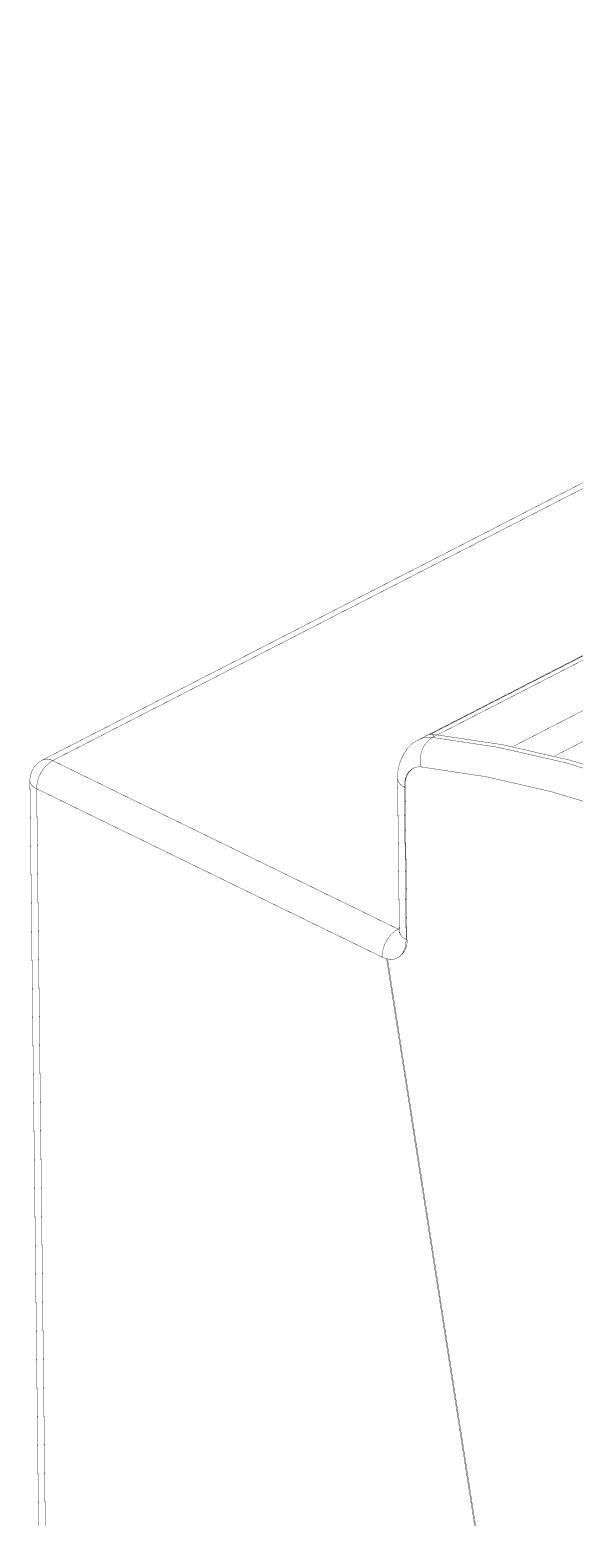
# Model space of a CAD drawing. Header units: inches. Extents: x 0 to 35.2, y -0.7 to 15.9.
# Drawn here: x 16.961 to 17.741, y 2.447 to 4.579 of the extents above; entities that cross this region are included whole.
import ezdxf

# ---------------------------------------------------------------- set-up
doc = ezdxf.new("R2010")
doc.units = ezdxf.units.IN
doc.header["$MEASUREMENT"] = 0
doc.layers.add('Dimensions', color=6, linetype='Continuous')

msp = doc.modelspace()

# ---------------------------------------------------------------- linework, layer by layer
at = {"layer": 'Dimensions', "const_width": 0.0005}
for points in [[(17.5182, 3.5615), (19.5008, 4.5787)], [(17.5362, 3.5699), (19.4957, 4.5752)], [(17.5448, 3.5683), (19.4992, 4.571)], [(16.9788, 3.5323), (18.9613, 4.5494)], [(16.9934, 3.5315), (18.976, 4.5486)], [(17.6528, 3.5514), (18.1507, 3.8069)], [(17.7127, 3.5379), (18.1632, 3.769)], [(17.5377, 3.5648), (17.5446, 3.5684)], [(17.5377, 3.5648), (17.6318, 3.5506)], [(17.5446, 3.5684), (17.6388, 3.5542)], [(17.6318, 3.5506), (17.7274, 3.5288)], [(17.6388, 3.5542), (17.7344, 3.5323)], [(16.9934, 3.5315), (17.4885, 3.2902)], [(17.5042, 3.5157), (17.5077, 3.5191)], [(17.5077, 3.5191), (17.5119, 3.5213)], [(17.5119, 3.5213), (17.5167, 3.5225)], [(17.5167, 3.5225), (17.5218, 3.5225)], [(17.5218, 3.5225), (17.6146, 3.5085)], [(17.7274, 3.5288), (17.8242, 3.4994)], [(17.7344, 3.5323), (17.8311, 3.5029)], [(16.9609, 3.5027), (16.9766, 2.159)], [(17.4879, 3.5052), (17.4905, 3.287)], [(17.4976, 3.4937), (17.498, 3.5003)], [(17.498, 3.5003), (17.4992, 3.5062)], [(17.4992, 3.5062), (17.5013, 3.5114)], [(17.5013, 3.5114), (17.5042, 3.5157)], [(17.6146, 3.5085), (17.7088, 3.4869)], [(16.9706, 3.4912), (17.4657, 3.2499)], [(16.9706, 3.4912), (16.9863, 2.1475)], [(17.4976, 3.4937), (17.4988, 3.4943)], [(17.4976, 3.4937), (17.5002, 3.2755)], [(17.4988, 3.4943), (17.5013, 3.2761)], [(17.7088, 3.4869), (17.8042, 3.458)], [(17.4885, 3.2902), (17.4904, 3.2912)], [(17.4885, 3.2902), (17.4905, 3.2895)], [(17.4904, 3.2852), (17.4905, 3.287)], [(17.4903, 3.2847), (17.4904, 3.2852)], [(17.4958, 3.2566), (17.4983, 3.2621)], [(17.4983, 3.2621), (17.4998, 3.2684)], [(17.4998, 3.2684), (17.5002, 3.2755)], [(17.5002, 3.2755), (17.5013, 3.2761)], [(17.4722, 3.2475), (17.6684, 1.9846)], [(17.4722, 3.2475), (17.478, 3.2467)], [(17.4735, 3.2472), (17.6696, 1.9852)], [(17.478, 3.2467), (17.4834, 3.2472)], [(17.4834, 3.2472), (17.4883, 3.2491)], [(17.4877, 3.2488), (17.4889, 3.2494)], [(17.4883, 3.2491), (17.4925, 3.2523)], [(17.4925, 3.2523), (17.4958, 3.2566)]]:
    msp.add_lwpolyline(points, dxfattribs=at)
for points in [[(17.4986, 3.5438, -0.170248), (17.5184, 3.5613)], [(17.5183, 3.5616, -0.149821), (17.5377, 3.5648)], [(17.5218, 3.5225, -0.324183), (17.5377, 3.5648)], [(17.5343, 3.5687, -0.088786), (17.5362, 3.5699)], [(17.5345, 3.5684, -0.524812), (17.5343, 3.5687)], [(17.5352, 3.5683, -0.094309), (17.5345, 3.5684)], [(17.5364, 3.5684, -0.015188), (17.5352, 3.5683)], [(17.5362, 3.5699, -0.243518), (17.5381, 3.5693)], [(17.5364, 3.5684, -0.05433), (17.5446, 3.5684)], [(17.5364, 3.5684, -0.307976), (17.5387, 3.5681)], [(17.5381, 3.5693, -0.070936), (17.539, 3.5683)], [(17.5387, 3.5681, -0.088181), (17.5393, 3.5674)], [(17.539, 3.5683, -0.138329), (17.5398, 3.5658)], [(17.5393, 3.5674, -0.033108), (17.5397, 3.5665)], [(17.4879, 3.5052, -0.156324), (17.4986, 3.5438)], [(16.9609, 3.5027, -0.284438), (16.9788, 3.5323)], [(16.9706, 3.4912, -0.260287), (16.9934, 3.5315)], [(16.9788, 3.5323, -0.2425), (16.9934, 3.5315)], [(17.4988, 3.4943, -0.277034), (17.5107, 3.5208)], [(16.9706, 3.4912, -0.279261), (16.9609, 3.5027)], [(17.4976, 3.4937, -0.27938), (17.4879, 3.5052)], [(17.4657, 3.2499, -0.260287), (17.4885, 3.2902)], [(17.4903, 3.2847, -0.019496), (17.4903, 3.2845)], [(17.4903, 3.2845, -0.806482), (17.4903, 3.2845)], [(17.5002, 3.2755, -0.279261), (17.4905, 3.287)], [(17.5013, 3.2761, -0.290487), (17.4889, 3.2494)], [(17.4722, 3.2475, -0.050482), (17.4657, 3.2499)]]:
    msp.add_lwpolyline(points, format="xyb", dxfattribs=at)
at = {"layer": 'Dimensions', "const_width": 0.00025}
for points in [[(17.5181, 3.5615, 1), (17.5184, 3.5615, 1)], [(17.5182, 3.5616, 1), (17.5184, 3.5616, 1)], [(17.5183, 3.5613, 1), (17.5186, 3.5613, 1)], [(17.5342, 3.5687, 1), (17.5345, 3.5687, 1)], [(17.5342, 3.5687, 1), (17.5345, 3.5687, 1)], [(17.5344, 3.5684, 1), (17.5346, 3.5684, 1)], [(17.5344, 3.5684, 1), (17.5346, 3.5684, 1)], [(17.5351, 3.5683, 1), (17.5353, 3.5683, 1)], [(17.5351, 3.5683, 1), (17.5353, 3.5683, 1)], [(17.5361, 3.5699, 1), (17.5363, 3.5699, 1)], [(17.5361, 3.5699, 1), (17.5363, 3.5699, 1)], [(17.5361, 3.5699, 1), (17.5363, 3.5699, 1)], [(17.5363, 3.5684, 1), (17.5365, 3.5684, 1)], [(17.5363, 3.5684, 1), (17.5365, 3.5684, 1)], [(17.5363, 3.5684, 1), (17.5365, 3.5684, 1)], [(17.5376, 3.5648, 1), (17.5378, 3.5648, 1)], [(17.5376, 3.5648, 1), (17.5378, 3.5648, 1)], [(17.5376, 3.5648, 1), (17.5378, 3.5648, 1)], [(17.5376, 3.5648, 1), (17.5378, 3.5648, 1)], [(17.538, 3.5693, 1), (17.5382, 3.5693, 1)], [(17.538, 3.5693, 1), (17.5382, 3.5693, 1)], [(17.5386, 3.5681, 1), (17.5388, 3.5681, 1)], [(17.5386, 3.5681, 1), (17.5388, 3.5681, 1)], [(17.5388, 3.5683, 1), (17.5391, 3.5683, 1)], [(17.5388, 3.5683, 1), (17.5391, 3.5683, 1)], [(17.5392, 3.5674, 1), (17.5394, 3.5674, 1)], [(17.5392, 3.5674, 1), (17.5394, 3.5674, 1)], [(17.5396, 3.5665, 1), (17.5399, 3.5665, 1)], [(17.5396, 3.5658, 1), (17.5399, 3.5658, 1)], [(17.5445, 3.5684, 1), (17.5448, 3.5684, 1)], [(17.5445, 3.5684, 1), (17.5448, 3.5684, 1)], [(17.5445, 3.5684, 1), (17.5448, 3.5684, 1)], [(17.5447, 3.5683, 1), (17.5449, 3.5683, 1)], [(17.4985, 3.5438, 1), (17.4987, 3.5438, 1)], [(17.4985, 3.5438, 1), (17.4987, 3.5438, 1)], [(17.6317, 3.5506, 1), (17.632, 3.5506, 1)], [(17.6317, 3.5506, 1), (17.632, 3.5506, 1)], [(17.6386, 3.5542, 1), (17.6389, 3.5542, 1)], [(17.6386, 3.5542, 1), (17.6389, 3.5542, 1)], [(17.6526, 3.5514, 1), (17.6529, 3.5514, 1)], [(16.9786, 3.5323, 1), (16.9789, 3.5323, 1)], [(16.9786, 3.5323, 1), (16.9789, 3.5323, 1)], [(16.9786, 3.5323, 1), (16.9789, 3.5323, 1)], [(16.9933, 3.5315, 1), (16.9935, 3.5315, 1)], [(16.9933, 3.5315, 1), (16.9935, 3.5315, 1)], [(16.9933, 3.5315, 1), (16.9935, 3.5315, 1)], [(16.9933, 3.5315, 1), (16.9935, 3.5315, 1)], [(17.5076, 3.5191, 1), (17.5079, 3.5191, 1)], [(17.5076, 3.5191, 1), (17.5079, 3.5191, 1)], [(17.5106, 3.5208, 1), (17.5108, 3.5208, 1)], [(17.5118, 3.5213, 1), (17.5121, 3.5213, 1)], [(17.5118, 3.5213, 1), (17.5121, 3.5213, 1)], [(17.5165, 3.5225, 1), (17.5168, 3.5225, 1)], [(17.5165, 3.5225, 1), (17.5168, 3.5225, 1)], [(17.5217, 3.5225, 1), (17.5219, 3.5225, 1)], [(17.5217, 3.5225, 1), (17.5219, 3.5225, 1)], [(17.5217, 3.5225, 1), (17.5219, 3.5225, 1)], [(17.7126, 3.5379, 1), (17.7128, 3.5379, 1)], [(17.7273, 3.5288, 1), (17.7276, 3.5288, 1)], [(17.7273, 3.5288, 1), (17.7276, 3.5288, 1)], [(17.7343, 3.5323, 1), (17.7345, 3.5323, 1)], [(17.7343, 3.5323, 1), (17.7345, 3.5323, 1)], [(16.9608, 3.5027, 1), (16.961, 3.5027, 1)], [(16.9608, 3.5027, 1), (16.961, 3.5027, 1)], [(16.9608, 3.5027, 1), (16.961, 3.5027, 1)], [(17.4878, 3.5052, 1), (17.4881, 3.5052, 1)], [(17.4878, 3.5052, 1), (17.4881, 3.5052, 1)], [(17.4878, 3.5052, 1), (17.4881, 3.5052, 1)], [(17.4979, 3.5003, 1), (17.4981, 3.5003, 1)], [(17.4979, 3.5003, 1), (17.4981, 3.5003, 1)], [(17.4991, 3.5062, 1), (17.4994, 3.5062, 1)], [(17.4991, 3.5062, 1), (17.4994, 3.5062, 1)], [(17.5012, 3.5114, 1), (17.5014, 3.5114, 1)], [(17.5012, 3.5114, 1), (17.5014, 3.5114, 1)], [(17.504, 3.5157, 1), (17.5043, 3.5157, 1)], [(17.504, 3.5157, 1), (17.5043, 3.5157, 1)], [(17.6145, 3.5085, 1), (17.6147, 3.5085, 1)], [(17.6145, 3.5085, 1), (17.6147, 3.5085, 1)], [(16.9705, 3.4912, 1), (16.9708, 3.4912, 1)], [(16.9705, 3.4912, 1), (16.9708, 3.4912, 1)], [(16.9705, 3.4912, 1), (16.9708, 3.4912, 1)], [(16.9705, 3.4912, 1), (16.9708, 3.4912, 1)], [(17.4975, 3.4937, 1), (17.4978, 3.4937, 1)], [(17.4975, 3.4937, 1), (17.4978, 3.4937, 1)], [(17.4975, 3.4937, 1), (17.4978, 3.4937, 1)], [(17.4975, 3.4937, 1), (17.4978, 3.4937, 1)], [(17.4987, 3.4943, 1), (17.4989, 3.4943, 1)], [(17.4987, 3.4943, 1), (17.4989, 3.4943, 1)], [(17.4987, 3.4943, 1), (17.4989, 3.4943, 1)], [(17.7087, 3.4869, 1), (17.709, 3.4869, 1)], [(17.7087, 3.4869, 1), (17.709, 3.4869, 1)], [(17.4884, 3.2902, 1), (17.4886, 3.2902, 1)], [(17.4884, 3.2902, 1), (17.4886, 3.2902, 1)], [(17.4884, 3.2902, 1), (17.4886, 3.2902, 1)], [(17.4884, 3.2902, 1), (17.4886, 3.2902, 1)], [(17.4903, 3.2852, 1), (17.4905, 3.2852, 1)], [(17.4903, 3.2852, 1), (17.4905, 3.2852, 1)], [(17.4902, 3.2847, 1), (17.4905, 3.2847, 1)], [(17.4902, 3.2847, 1), (17.4905, 3.2847, 1)], [(17.4902, 3.2845, 1), (17.4905, 3.2845, 1)], [(17.4902, 3.2845, 1), (17.4905, 3.2845, 1)], [(17.4902, 3.2845, 1), (17.4904, 3.2845, 1)], [(17.4903, 3.2912, 1), (17.4906, 3.2912, 1)], [(17.4903, 3.2895, 1), (17.4906, 3.2895, 1)], [(17.4904, 3.287, 1), (17.4906, 3.287, 1)], [(17.4904, 3.287, 1), (17.4906, 3.287, 1)], [(17.4904, 3.287, 1), (17.4906, 3.287, 1)], [(17.4982, 3.2621, 1), (17.4984, 3.2621, 1)], [(17.4982, 3.2621, 1), (17.4984, 3.2621, 1)], [(17.4996, 3.2684, 1), (17.4999, 3.2684, 1)], [(17.4996, 3.2684, 1), (17.4999, 3.2684, 1)], [(17.5001, 3.2755, 1), (17.5003, 3.2755, 1)], [(17.5001, 3.2755, 1), (17.5003, 3.2755, 1)], [(17.5001, 3.2755, 1), (17.5003, 3.2755, 1)], [(17.5001, 3.2755, 1), (17.5003, 3.2755, 1)], [(17.5012, 3.2761, 1), (17.5015, 3.2761, 1)], [(17.5012, 3.2761, 1), (17.5015, 3.2761, 1)], [(17.5012, 3.2761, 1), (17.5015, 3.2761, 1)], [(17.4656, 3.2499, 1), (17.4659, 3.2499, 1)], [(17.4656, 3.2499, 1), (17.4659, 3.2499, 1)], [(17.4656, 3.2499, 1), (17.4659, 3.2499, 1)], [(17.4721, 3.2475, 1), (17.4724, 3.2475, 1)], [(17.4721, 3.2475, 1), (17.4724, 3.2475, 1)], [(17.4721, 3.2475, 1), (17.4724, 3.2475, 1)], [(17.4734, 3.2472, 1), (17.4737, 3.2472, 1)], [(17.4779, 3.2467, 1), (17.4782, 3.2467, 1)], [(17.4779, 3.2467, 1), (17.4782, 3.2467, 1)], [(17.4833, 3.2472, 1), (17.4836, 3.2472, 1)], [(17.4833, 3.2472, 1), (17.4836, 3.2472, 1)], [(17.4876, 3.2488, 1), (17.4878, 3.2488, 1)], [(17.4882, 3.2491, 1), (17.4884, 3.2491, 1)], [(17.4882, 3.2491, 1), (17.4884, 3.2491, 1)], [(17.4887, 3.2494, 1), (17.489, 3.2494, 1)], [(17.4887, 3.2494, 1), (17.489, 3.2494, 1)], [(17.4924, 3.2523, 1), (17.4926, 3.2523, 1)], [(17.4924, 3.2523, 1), (17.4926, 3.2523, 1)], [(17.4957, 3.2566, 1), (17.496, 3.2566, 1)], [(17.4957, 3.2566, 1), (17.496, 3.2566, 1)]]:
    msp.add_lwpolyline(points, format="xyb", close=True, dxfattribs=at)

doc.saveas('drawing.dxf')
